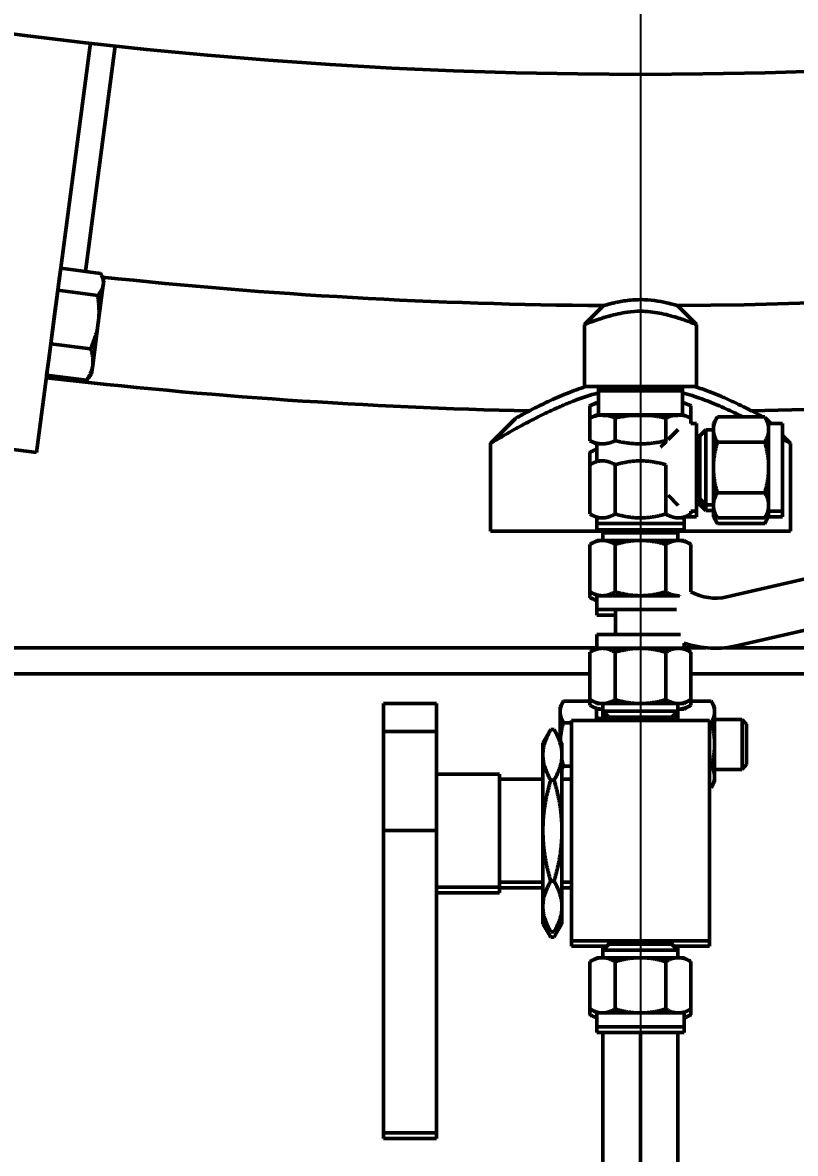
# Model space of a CAD drawing. Header units: inches. Extents: x 11 to 1621, y 11 to 1332.
# Drawn here: x 1241.02 to 1248.75, y 299.28 to 310.59 of the extents above; entities that cross this region are included whole.
import ezdxf

# ---------------------------------------------------------------- set-up
doc = ezdxf.new("R2010")
doc.units = ezdxf.units.IN
doc.header["$LTSCALE"] = 48
doc.header["$MEASUREMENT"] = 0
doc.linetypes.add('CHAIN', pattern=[0.7087, 0.4724, -0.0591, 0.1181, -0.0591])
for name, color, linetype, lineweight in [('Centerline (ANSI)', 7, 'Continuous', 25), ('Dimension (ANSI)', 7, 'Continuous', 25), ('Visible (ANSI)', 7, 'Continuous', 50)]:
    doc.layers.add(name, color=color, linetype=linetype, lineweight=lineweight)
doc.styles.add('Dimension Text', font='tahoma.ttf')
doc.dimstyles.new('ELC FT', dxfattribs={"dimscale": 48, "dimtxt": 0.12, "dimasz": 0.098425, "dimexe": 0.05, "dimexo": 0.1, "dimgap": 0.031496, "dimtad": 1, "dimdec": 5, "dimzin": 3, "dimdsep": 46, "dimlunit": 4, "dimtxsty": 'Dimension Text', "dimcen": 0.09, "dimdle": 0.5, "dimclrd": 5, "dimclre": 5, "dimclrt": 256, "dimadec": 1, "dimazin": 3, "dimtfac": 0.833333, "dimtofl": 0, "dimtmove": 0, "dimatfit": 3, "dimfxl": 0, "dimfrac": 2, "dimtolj": 1, "dimtzin": 0, "dimlwd": 25, "dimlwe": 25, "dimarcsym": 0})

# ---------------------------------------------------------------- blocks, each defined once
blk = doc.blocks.new('*D39')
at = {"layer": 'Defpoints', "color": 0, "linetype": 'Continuous', "transparency": 16777216}
for p in [(1445.072, 324.19), (1247.197, 313.63), (1445.072, 253.693)]:
    blk.add_point(p, dxfattribs=at)
at = {"layer": 'Dimension (ANSI)', "color": 5, "linetype": 'Continuous', "lineweight": 25, "transparency": 16777216}
for p, q in [((1445.072, 319.39), (1445.072, 251.293)), ((1247.197, 308.83), (1247.197, 251.293)), ((1251.921, 253.693), (1440.348, 253.693))]:
    blk.add_line(p, q, dxfattribs=at)
at = {"layer": 'Dimension (ANSI)', "color": 5, "linetype": 'Continuous', "transparency": 16777216}
for points in [[(1251.921, 254.48), (1251.921, 252.905), (1247.197, 253.693)], [(1440.348, 254.48), (1440.348, 252.905), (1445.072, 253.693)]]:
    blk.add_solid(points, dxfattribs=at)
at = {"layer": 'Dimension (ANSI)', "linetype": 'Continuous', "lineweight": 25, "transparency": 16777216, "insert": (1346.134, 258.841), "char_height": 5.76, "attachment_point": 5, "style": 'Dimension Text'}
blk.add_mtext('\\A1;16\'-5 7/8"', dxfattribs=at)

msp = doc.modelspace()

# ---------------------------------------------------------------- linework, layer by layer
at = {"layer": 'Centerline (ANSI)', "linetype": 'CHAIN', "ltscale": 0.952448}
msp.add_line((1247.196963, 896.951101), (1247.196963, 271.446921), dxfattribs=at)
at = {"layer": 'Visible (ANSI)'}
for p, q in [((1241.158391, 306.2878), (1241.697374, 310.381777)), ((1241.64897, 308.098788), (1241.945868, 310.353956)), ((1241.38655, 308.020808), (1241.401112, 308.131419)), ((1241.401112, 308.131419), (1241.799783, 308.078933)), ((1241.371988, 307.910196), (1241.38655, 308.020808)), ((1241.391988, 308.06211), (1241.391984, 308.062111)), ((1241.777019, 307.585095), (1241.826752, 307.962854)), ((1241.832189, 308.004157), (1241.811986, 308.052931)), ((1241.826752, 307.962854), (1241.832189, 308.004157)), ((1241.336817, 307.643048), (1241.371988, 307.910196)), ((1241.371988, 307.910196), (1241.770658, 307.85771)), ((1246.636979, 307.567735), (1246.824479, 307.755235)), ((1247.569479, 307.755235), (1247.756979, 307.567735)), ((1241.301646, 307.3759), (1241.336817, 307.643048)), ((1241.72124, 307.16141), (1241.777019, 307.585095)), ((1246.636979, 306.947693), (1246.636979, 307.567735)), ((1247.756979, 306.947693), (1247.756979, 307.567735)), ((1241.281038, 307.219363), (1241.301646, 307.3759)), ((1241.301646, 307.3759), (1241.700317, 307.323414)), ((1241.26043, 307.062827), (1241.281038, 307.219363)), ((1241.26043, 307.062827), (1241.6591, 307.010341)), ((1241.269554, 307.132135), (1241.26955, 307.132136)), ((1241.709756, 307.074182), (1241.677617, 307.032298)), ((1241.709756, 307.074182), (1241.72124, 307.16141)), ((1247.756979, 306.947693), (1246.636979, 306.947693)), ((1246.778107, 306.947693), (1246.776979, 306.911493)), ((1246.776979, 306.947693), (1246.776979, 306.911493)), ((1247.615852, 306.947693), (1247.616979, 306.911493)), ((1247.616979, 306.947693), (1247.616979, 306.911493)), ((1246.776979, 306.911493), (1247.616979, 306.911493)), ((1246.776979, 306.911493), (1246.776979, 306.663693)), ((1246.776979, 306.905921), (1247.616979, 306.905921)), ((1246.776979, 306.905921), (1246.776979, 306.663693)), ((1247.616979, 306.911493), (1247.616979, 306.663693)), ((1247.616979, 306.905921), (1247.616979, 306.663693)), ((1246.759479, 306.787223), (1246.691798, 306.755662)), ((1246.691798, 306.755662), (1246.691798, 306.632132)), ((1246.776979, 306.787223), (1246.759479, 306.787223)), ((1247.634479, 306.787223), (1247.616979, 306.787223)), ((1247.634479, 306.787223), (1247.702161, 306.755662)), ((1247.702161, 306.755662), (1247.702161, 306.632132)), ((1245.696979, 306.380235), (1245.946979, 306.630235)), ((1246.759479, 306.663693), (1246.691798, 306.632132)), ((1246.691798, 306.632132), (1246.691798, 306.406753)), ((1246.818093, 306.663693), (1246.759479, 306.663693)), ((1247.196979, 306.663693), (1246.818093, 306.663693)), ((1246.91913, 306.658121), (1246.818093, 306.658121)), ((1246.91913, 306.658121), (1246.994907, 306.658121)), ((1246.944389, 306.632132), (1246.944389, 306.406753)), ((1247.399052, 306.658121), (1246.994907, 306.658121)), ((1247.575866, 306.663693), (1247.196979, 306.663693)), ((1247.399052, 306.658121), (1247.474829, 306.658121)), ((1247.44957, 306.632132), (1247.44957, 306.406753)), ((1247.575866, 306.658121), (1247.474829, 306.658121)), ((1247.634479, 306.663693), (1247.575866, 306.663693)), ((1247.634479, 306.663693), (1247.702161, 306.632132)), ((1247.702161, 306.632132), (1247.702161, 306.577121)), ((1247.926979, 306.577121), (1247.966055, 306.644802)), ((1247.966055, 306.644802), (1248.439904, 306.644802)), ((1248.478979, 306.577121), (1248.439904, 306.644802)), ((1248.450137, 306.627077), (1248.500094, 306.577121)), ((1247.474829, 306.417471), (1247.575866, 306.518507)), ((1247.756979, 306.577121), (1247.702161, 306.577121)), ((1247.756979, 306.577121), (1247.756979, 306.518507)), ((1247.756979, 306.417471), (1247.756979, 306.518507)), ((1247.790979, 306.455071), (1247.850529, 306.514621)), ((1247.850529, 306.514621), (1247.850529, 305.764621)), ((1247.926979, 306.514621), (1247.850529, 306.514621)), ((1247.926979, 306.577121), (1247.926979, 306.518507)), ((1247.926979, 306.518507), (1247.926979, 306.139621)), ((1248.478979, 306.518507), (1248.478979, 306.577121)), ((1248.616979, 306.577121), (1248.478979, 306.577121)), ((1248.478979, 306.139621), (1248.478979, 306.518507)), ((1248.616979, 306.577121), (1248.616979, 305.702121)), ((1240.474294, 306.377863), (1241.158391, 306.2878)), ((1245.696979, 305.502735), (1245.696979, 306.380235)), ((1246.759479, 306.375193), (1246.691798, 306.406753)), ((1246.759479, 306.375193), (1246.759479, 306.205193)), ((1246.759479, 306.375193), (1246.818093, 306.375193)), ((1247.457117, 306.399758), (1247.399052, 306.341693)), ((1247.790979, 306.455071), (1247.756979, 306.455071)), ((1247.756979, 306.417471), (1247.756979, 306.341693)), ((1247.790979, 306.455071), (1247.790979, 305.824171)), ((1247.966055, 306.392211), (1248.439904, 306.392211)), ((1248.616979, 306.460235), (1248.696979, 306.380235)), ((1248.696979, 305.502735), (1248.696979, 306.380235)), ((1246.759479, 306.328723), (1246.691798, 306.289647)), ((1246.691798, 306.289647), (1246.691798, 306.166117)), ((1247.756979, 305.937548), (1247.756979, 306.341693)), ((1246.759479, 306.205193), (1246.691798, 306.166117)), ((1246.691798, 306.166117), (1246.691798, 305.674269)), ((1246.818093, 306.205193), (1246.759479, 306.205193)), ((1246.944389, 306.166117), (1246.944389, 305.674269)), ((1247.44957, 306.166117), (1247.44957, 305.674269)), ((1247.926979, 306.139621), (1247.926979, 305.760735)), ((1248.478979, 305.760735), (1248.478979, 306.139621)), ((1247.756979, 305.937548), (1247.756979, 305.861771)), ((1247.575866, 305.760735), (1247.474829, 305.861771)), ((1247.756979, 305.760735), (1247.756979, 305.861771)), ((1247.790979, 305.824171), (1247.756979, 305.824171)), ((1247.790979, 305.824171), (1247.850529, 305.764621)), ((1247.790979, 305.824171), (1247.790979, 305.768273)), ((1247.966055, 305.88703), (1248.439904, 305.88703)), ((1247.756979, 305.702121), (1247.702161, 305.702121)), ((1247.702161, 305.702121), (1247.702161, 305.674269)), ((1247.790979, 305.768273), (1247.756979, 305.768273)), ((1247.756979, 305.760735), (1247.756979, 305.702121)), ((1247.756979, 305.702121), (1247.756979, 305.646223)), ((1247.790979, 305.768273), (1247.850529, 305.708723)), ((1247.926979, 305.764621), (1247.850529, 305.764621)), ((1247.850529, 305.764621), (1247.850529, 305.708723)), ((1247.926979, 305.708723), (1247.850529, 305.708723)), ((1247.926979, 305.760735), (1247.926979, 305.702121)), ((1247.926979, 305.702121), (1247.966055, 305.634439)), ((1247.926979, 305.702121), (1247.926979, 305.646223)), ((1248.478979, 305.702121), (1248.439904, 305.634439)), ((1248.478979, 305.702121), (1248.478979, 305.760735)), ((1248.616979, 305.702121), (1248.478979, 305.702121)), ((1248.478979, 305.646223), (1248.478979, 305.702121)), ((1248.616979, 305.702121), (1248.616979, 305.646223)), ((1246.759479, 305.635193), (1246.691798, 305.674269)), ((1246.759479, 305.635193), (1246.759479, 305.579621)), ((1246.759479, 305.635193), (1246.818093, 305.635193)), ((1246.759479, 305.515193), (1246.759479, 305.635193)), ((1247.575866, 305.635193), (1247.634479, 305.635193)), ((1247.634479, 305.635193), (1247.702161, 305.674269)), ((1247.634479, 305.635193), (1247.634479, 305.579621)), ((1247.634479, 305.515193), (1247.634479, 305.635193)), ((1247.756979, 305.646223), (1247.653584, 305.646223)), ((1247.926979, 305.646223), (1247.966055, 305.578541)), ((1247.966055, 305.634439), (1248.439904, 305.634439)), ((1248.478979, 305.646223), (1248.439904, 305.578541)), ((1248.616979, 305.646223), (1248.478979, 305.646223)), ((1246.838644, 305.502735), (1245.696979, 305.502735)), ((1246.759479, 305.579621), (1246.818093, 305.579621)), ((1247.634479, 305.515193), (1246.759479, 305.515193)), ((1246.818093, 305.579621), (1246.91913, 305.579621)), ((1246.851102, 305.515193), (1246.821979, 305.486071)), ((1247.571979, 305.486071), (1246.821979, 305.486071)), ((1246.821979, 305.409621), (1246.821979, 305.486071)), ((1246.994907, 305.579621), (1246.91913, 305.579621)), ((1246.994907, 305.579621), (1247.399052, 305.579621)), ((1247.474829, 305.579621), (1247.399052, 305.579621)), ((1247.474829, 305.579621), (1247.575866, 305.579621)), ((1247.542857, 305.515193), (1247.571979, 305.486071)), ((1248.696979, 305.502735), (1247.555315, 305.502735)), ((1247.571979, 305.409621), (1247.571979, 305.486071)), ((1247.575866, 305.579621), (1247.634479, 305.579621)), ((1247.966055, 305.578541), (1248.439904, 305.578541)), ((1246.759479, 305.409621), (1246.691798, 305.370545)), ((1246.691798, 305.370545), (1246.691798, 304.896697)), ((1246.818093, 305.409621), (1246.759479, 305.409621)), ((1247.196979, 305.409621), (1246.818093, 305.409621)), ((1246.944389, 305.370545), (1246.944389, 304.896697)), ((1247.575866, 305.409621), (1247.196979, 305.409621)), ((1247.44957, 305.370545), (1247.44957, 304.896697)), ((1247.634479, 305.409621), (1247.575866, 305.409621)), ((1247.634479, 305.409621), (1247.702161, 305.370545)), ((1247.702161, 305.370545), (1247.702161, 304.897109)), ((1249.333074, 305.139925), (1248.059455, 304.845887)), ((1246.759479, 304.857621), (1246.691798, 304.896697)), ((1246.691798, 304.896697), (1246.691798, 304.840799)), ((1246.759479, 304.801723), (1246.691798, 304.840799)), ((1246.759479, 304.857621), (1246.818093, 304.857621)), ((1246.759479, 304.719621), (1246.759479, 304.857621)), ((1246.818093, 304.857621), (1247.196979, 304.857621)), ((1247.196979, 304.857621), (1247.575866, 304.857621)), ((1247.575866, 304.857621), (1247.587667, 304.857621)), ((1247.556747, 304.719621), (1246.759479, 304.719621)), ((1246.759479, 304.663723), (1246.759479, 304.719621)), ((1246.946979, 304.719621), (1246.946979, 304.469621)), ((1246.946979, 304.663723), (1246.759479, 304.663723)), ((1249.44555, 304.65274), (1248.171931, 304.358702)), ((1246.759479, 304.469621), (1247.599024, 304.469621)), ((1246.759479, 304.469621), (1246.759479, 304.331621)), ((1247.634479, 304.383154), (1247.634479, 304.331621)), ((1246.759479, 304.337735), (1229.264539, 304.337735)), ((1246.759479, 304.331621), (1246.691798, 304.292545)), ((1246.691798, 303.818697), (1246.691798, 304.292545)), ((1246.818093, 304.331621), (1246.759479, 304.331621)), ((1247.196979, 304.331621), (1246.818093, 304.331621)), ((1246.944389, 303.818697), (1246.944389, 304.292545)), ((1247.575866, 304.331621), (1247.196979, 304.331621)), ((1247.44957, 303.818697), (1247.44957, 304.292545)), ((1247.634479, 304.331621), (1247.575866, 304.331621)), ((1247.850524, 304.337735), (1247.634479, 304.337735)), ((1247.634479, 304.331621), (1247.702161, 304.292545)), ((1247.702161, 303.818697), (1247.702161, 304.292545)), ((1250.567561, 304.337735), (1248.043435, 304.337735)), ((1246.691798, 304.077735), (1228.894448, 304.077735)), ((1251.039638, 304.077735), (1247.702161, 304.077735)), ((1244.626979, 303.499989), (1244.626979, 303.779621)), ((1244.626979, 303.779621), (1245.156979, 303.779621)), ((1245.156979, 303.779621), (1245.156979, 303.499989)), ((1246.394976, 303.746735), (1246.428469, 303.804748)), ((1246.691798, 303.804748), (1246.428469, 303.804748)), ((1246.691798, 303.762799), (1246.691798, 303.818697)), ((1246.759479, 303.779621), (1246.691798, 303.818697)), ((1246.759479, 303.779621), (1246.818093, 303.779621)), ((1246.818093, 303.779621), (1247.196979, 303.779621)), ((1246.821979, 303.779621), (1246.821979, 303.703171)), ((1247.196979, 303.779621), (1247.575866, 303.779621)), ((1247.571979, 303.779621), (1247.571979, 303.703171)), ((1247.575866, 303.779621), (1247.634479, 303.779621)), ((1247.634479, 303.779621), (1247.702161, 303.818697)), ((1247.702161, 303.762799), (1247.702161, 303.818697)), ((1247.702161, 303.804748), (1247.904486, 303.804748)), ((1247.937979, 303.746735), (1247.904486, 303.804748)), ((1246.394976, 303.746735), (1246.394976, 303.696494)), ((1246.394976, 303.696494), (1246.394976, 303.414072)), ((1246.759479, 303.723723), (1246.691798, 303.762799)), ((1246.758976, 303.724014), (1246.758976, 303.696494)), ((1246.758976, 303.696494), (1246.758976, 303.609621)), ((1246.758979, 303.609621), (1246.758979, 303.724012)), ((1246.759479, 303.723723), (1246.818093, 303.723723)), ((1246.818093, 303.723723), (1246.821979, 303.723723)), ((1246.821979, 303.703171), (1246.821979, 303.647273)), ((1246.821979, 303.703171), (1247.571979, 303.703171)), ((1246.881529, 303.643621), (1246.821979, 303.703171)), ((1247.512429, 303.643621), (1247.571979, 303.703171)), ((1247.571979, 303.723723), (1247.575866, 303.723723)), ((1247.571979, 303.703171), (1247.571979, 303.647273)), ((1247.575866, 303.723723), (1247.634479, 303.723723)), ((1247.634479, 303.723723), (1247.702161, 303.762799)), ((1247.937979, 303.696494), (1247.937979, 303.746735)), ((1247.937979, 303.371735), (1247.937979, 303.696494)), ((1246.506979, 303.588241), (1246.428469, 303.588241)), ((1246.506979, 303.609621), (1247.886979, 303.609621)), ((1246.506979, 301.409621), (1246.506979, 303.609621)), ((1246.788979, 303.629235), (1246.816676, 303.629235)), ((1246.816676, 303.609621), (1246.816676, 303.629235)), ((1246.821979, 303.629028), (1246.816676, 303.629235)), ((1246.821979, 303.609621), (1246.821979, 303.647273)), ((1246.821979, 303.647273), (1246.877877, 303.647273)), ((1246.859632, 303.609621), (1246.821979, 303.647273)), ((1246.881529, 303.643621), (1247.512429, 303.643621)), ((1246.881529, 303.643621), (1246.881529, 303.609621)), ((1247.512429, 303.643621), (1247.512429, 303.609621)), ((1247.516082, 303.647273), (1247.571979, 303.647273)), ((1247.534327, 303.609621), (1247.571979, 303.647273)), ((1247.571979, 303.647273), (1247.571979, 303.609621)), ((1247.886979, 303.609621), (1247.886979, 301.409621)), ((1247.886979, 303.588241), (1247.904486, 303.588241)), ((1247.937979, 303.621735), (1248.213208, 303.621735)), ((1248.213208, 303.121735), (1248.213208, 303.621735)), ((1248.258979, 303.574546), (1248.213208, 303.621735)), ((1248.258979, 303.574546), (1248.258979, 303.168923)), ((1244.626979, 302.509621), (1244.626979, 303.499989)), ((1245.156979, 303.499989), (1244.626979, 303.499989)), ((1245.156979, 303.499989), (1245.156979, 302.792121)), ((1246.221979, 303.384621), (1246.300131, 303.519984)), ((1246.333828, 303.519984), (1246.300131, 303.519984)), ((1246.411979, 303.384621), (1246.333828, 303.519984)), ((1246.221979, 303.384621), (1246.221979, 303.267393)), ((1246.411979, 303.267393), (1246.411979, 303.384621)), ((1247.937979, 303.046975), (1247.937979, 303.371735)), ((1246.221979, 303.267393), (1246.221979, 302.509621)), ((1246.411979, 302.509621), (1246.411979, 303.267393)), ((1246.506979, 303.155228), (1246.428469, 303.155228)), ((1247.886979, 303.155228), (1247.904486, 303.155228)), ((1247.937979, 303.121735), (1248.213208, 303.121735)), ((1248.258979, 303.168923), (1248.213208, 303.121735)), ((1245.156979, 303.074621), (1245.786979, 303.074621)), ((1245.786979, 301.944621), (1245.786979, 303.074621)), ((1245.786979, 303.025271), (1246.221979, 303.025271)), ((1246.333828, 303.014802), (1246.300131, 303.014802)), ((1246.411979, 303.025271), (1246.506979, 303.025271)), ((1247.937979, 302.996735), (1247.904486, 302.938722)), ((1247.937979, 302.996735), (1247.937979, 303.046975)), ((1247.886979, 302.938722), (1247.904486, 302.938722)), ((1245.156979, 302.509621), (1245.156979, 302.792121)), ((1244.626979, 299.489621), (1244.626979, 302.509621)), ((1244.626979, 302.509621), (1245.156979, 302.509621)), ((1245.156979, 302.392151), (1245.156979, 302.509621)), ((1246.221979, 302.509621), (1246.221979, 301.751848)), ((1246.411979, 301.751848), (1246.411979, 302.509621)), ((1245.156979, 302.392151), (1245.156979, 299.489621)), ((1245.786979, 301.993971), (1246.221979, 301.993971)), ((1246.333828, 302.004439), (1246.300131, 302.004439)), ((1246.411979, 301.993971), (1246.506979, 301.993971)), ((1245.156979, 301.944621), (1245.786979, 301.944621)), ((1245.156979, 301.888723), (1245.786979, 301.888723)), ((1245.786979, 301.888723), (1245.786979, 301.944621)), ((1245.786979, 301.938073), (1246.221979, 301.938073)), ((1246.411979, 301.938073), (1246.506979, 301.938073)), ((1246.221979, 301.751848), (1246.221979, 301.634621)), ((1246.411979, 301.634621), (1246.411979, 301.751848)), ((1246.221979, 301.634621), (1246.221979, 301.578723)), ((1246.221979, 301.634621), (1246.300131, 301.499258)), ((1246.411979, 301.634621), (1246.333828, 301.499258)), ((1246.411979, 301.578723), (1246.411979, 301.634621)), ((1246.221979, 301.578723), (1246.300131, 301.44336)), ((1246.411979, 301.578723), (1246.333828, 301.44336)), ((1246.333828, 301.499258), (1246.300131, 301.499258)), ((1246.333828, 301.44336), (1246.300131, 301.44336)), ((1246.506979, 301.353723), (1246.506979, 301.409621)), ((1246.506979, 301.409621), (1247.886979, 301.409621)), ((1246.881529, 301.375621), (1246.881529, 301.409621)), ((1247.512429, 301.375621), (1247.512429, 301.409621)), ((1247.886979, 301.409621), (1247.886979, 301.353723)), ((1246.506979, 301.353723), (1246.859632, 301.353723)), ((1246.881529, 301.375621), (1246.821979, 301.316071)), ((1246.821979, 301.316071), (1246.821979, 301.353723)), ((1247.571979, 301.316071), (1246.821979, 301.316071)), ((1246.821979, 301.239621), (1246.821979, 301.316071)), ((1247.512429, 301.375621), (1246.881529, 301.375621)), ((1247.512429, 301.375621), (1247.571979, 301.316071)), ((1247.534327, 301.353723), (1247.886979, 301.353723)), ((1247.571979, 301.353723), (1247.571979, 301.316071)), ((1247.571979, 301.239621), (1247.571979, 301.316071)), ((1246.759479, 301.239621), (1246.691798, 301.200545)), ((1246.691798, 301.200545), (1246.691798, 300.726697)), ((1246.818093, 301.239621), (1246.759479, 301.239621)), ((1247.196979, 301.239621), (1246.818093, 301.239621)), ((1246.944389, 301.200545), (1246.944389, 300.726697)), ((1247.575866, 301.239621), (1247.196979, 301.239621)), ((1247.44957, 301.200545), (1247.44957, 300.726697)), ((1247.634479, 301.239621), (1247.575866, 301.239621)), ((1247.634479, 301.239621), (1247.702161, 301.200545)), ((1247.702161, 301.200545), (1247.702161, 300.726697)), ((1246.691798, 300.726697), (1246.691798, 300.670799)), ((1246.759479, 300.687621), (1246.691798, 300.726697)), ((1247.634479, 300.687621), (1247.702161, 300.726697)), ((1247.702161, 300.726697), (1247.702161, 300.670799)), ((1246.759479, 300.631723), (1246.691798, 300.670799)), ((1246.759479, 300.687621), (1246.818093, 300.687621)), ((1246.759479, 300.549621), (1246.759479, 300.687621)), ((1246.818093, 300.687621), (1247.196979, 300.687621)), ((1247.196979, 300.687621), (1247.575866, 300.687621)), ((1247.575866, 300.687621), (1247.634479, 300.687621)), ((1247.634479, 300.549621), (1247.634479, 300.687621)), ((1247.634479, 300.631723), (1247.702161, 300.670799)), ((1246.759479, 300.493723), (1246.759479, 300.549621)), ((1247.634479, 300.549621), (1246.759479, 300.549621)), ((1247.634479, 300.493723), (1247.634479, 300.549621)), ((1247.634479, 300.493723), (1246.759479, 300.493723)), ((1246.821979, 292.121735), (1246.821979, 300.493723)), ((1247.196979, 292.121735), (1247.196979, 300.493723)), ((1247.196979, 300.493723), (1247.196979, 292.121735)), ((1247.571979, 300.493723), (1247.571979, 292.121735)), ((1244.626979, 299.433723), (1244.626979, 299.489621)), ((1245.156979, 299.489621), (1244.626979, 299.489621)), ((1245.156979, 299.489621), (1245.156979, 299.433723)), ((1245.156979, 299.433723), (1244.626979, 299.433723))]:
    msp.add_line(p, q, dxfattribs=at)
msp.add_circle((1247.196979, 358.380235), 48.3125, dxfattribs=at)
for centre, radius, start, end in [((1247.196979, 358.380235), 50.625, 270.4164882, 294.5628914), ((1247.196979, 358.380235), 50.625, 263.8990525, 269.5835118), ((1247.196979, 358.380235), 51.6875, 263.4006963, 268.7687691), ((1247.196979, 358.380235), 51.6875, 271.2312309, 275.9784), ((1247.946979, 305.333072), 0.5, 240.6832727, 283), ((1247.946979, 305.333072), 1, 251.7900431, 283), ((1246.788979, 303.659235), 0.03, 180, 270)]:
    msp.add_arc(centre, radius, start, end, dxfattribs=at)
for points, weights in [([(1241.826752, 307.962854), (1241.83351, 308.014189), (1241.799783, 308.078933)], [1, 1.0379548493, 1]), ([(1241.770658, 307.85771), (1241.819993, 307.911519), (1241.826752, 307.962854)], [1, 1.0379548493, 1]), ([(1241.777019, 307.585095), (1241.793341, 307.709079), (1241.770658, 307.85771)], [1, 1.0379548493, 1]), ([(1241.700317, 307.323414), (1241.760696, 307.461111), (1241.777019, 307.585095)], [1, 1.0379548493, 1]), ([(1241.72124, 307.16141), (1241.730804, 307.234059), (1241.700317, 307.323414)], [1, 1.0379548493, 1]), ([(1241.6591, 307.010341), (1241.711675, 307.088761), (1241.72124, 307.16141)], [1, 1.0379548493, 1]), ([(1241.677617, 307.032298), (1241.669332, 307.021501), (1241.6591, 307.010341)], [1.01220689869, 1.00764220757, 1]), ([(1246.776979, 306.783651), (1246.737079, 306.776777), (1246.691798, 306.755662)], [1.01701646495, 1.02507774964, 1]), ([(1247.702161, 306.755662), (1247.65688, 306.776777), (1247.616979, 306.783651)], [1, 1.02507774964, 1.01701646495]), ([(1246.818093, 306.663693), (1246.759479, 306.663693), (1246.691798, 306.632132)], [1, 1.0379548493, 1]), ([(1246.944389, 306.632132), (1246.876707, 306.663693), (1246.818093, 306.663693)], [1, 1.0379548493, 1]), ([(1247.196979, 306.663693), (1247.079752, 306.663693), (1246.944389, 306.632132)], [1, 1.0379548493, 1]), ([(1247.44957, 306.632132), (1247.314207, 306.663693), (1247.196979, 306.663693)], [1, 1.0379548493, 1]), ([(1247.575866, 306.663693), (1247.517252, 306.663693), (1247.44957, 306.632132)], [1, 1.0379548493, 1]), ([(1247.702161, 306.632132), (1247.634479, 306.663693), (1247.575866, 306.663693)], [1, 1.0379548493, 1]), ([(1247.966055, 306.644802), (1247.926979, 306.577121), (1247.926979, 306.518507)], [1, 1.0379548493, 1]), ([(1248.478979, 306.518507), (1248.478979, 306.577121), (1248.439904, 306.644802)], [1, 1.0379548493, 1]), ([(1247.926979, 306.518507), (1247.926979, 306.459893), (1247.966055, 306.392211)], [1, 1.0379548493, 1]), ([(1248.439904, 306.392211), (1248.478979, 306.459893), (1248.478979, 306.518507)], [1, 1.0379548493, 1]), ([(1246.691798, 306.406753), (1246.759479, 306.375193), (1246.818093, 306.375193)], [1, 1.0379548493, 1]), ([(1246.818093, 306.375193), (1246.876707, 306.375193), (1246.944389, 306.406753)], [1, 1.0379548493, 1]), ([(1246.944389, 306.406753), (1247.079752, 306.375193), (1247.196979, 306.375193)], [1, 1.0379548493, 1]), ([(1247.196979, 306.375193), (1247.314207, 306.375193), (1247.44957, 306.406753)], [1, 1.0379548493, 1]), ([(1247.44957, 306.406753), (1247.456293, 306.403619), (1247.462846, 306.400813)], [1, 1.00364524166, 1.00659029417]), ([(1247.966055, 306.392211), (1247.926979, 306.256848), (1247.926979, 306.139621)], [1, 1.0379548493, 1]), ([(1248.478979, 306.139621), (1248.478979, 306.256848), (1248.439904, 306.392211)], [1, 1.0379548493, 1]), ([(1246.759479, 306.319812), (1246.727484, 306.31025), (1246.691798, 306.289647)], [1.01895290532, 1.01965956375, 1]), ([(1246.818093, 306.205193), (1246.759479, 306.205193), (1246.691798, 306.166117)], [1, 1.0379548493, 1]), ([(1246.944389, 306.166117), (1246.876707, 306.205193), (1246.818093, 306.205193)], [1, 1.0379548493, 1]), ([(1247.196979, 306.205193), (1247.079752, 306.205193), (1246.944389, 306.166117)], [1, 1.0379548493, 1]), ([(1247.44957, 306.166117), (1247.314207, 306.205193), (1247.196979, 306.205193)], [1, 1.0379548493, 1]), ([(1247.926979, 306.139621), (1247.926979, 306.022393), (1247.966055, 305.88703)], [1, 1.0379548493, 1]), ([(1248.439904, 305.88703), (1248.478979, 306.022393), (1248.478979, 306.139621)], [1, 1.0379548493, 1]), ([(1247.966055, 305.88703), (1247.926979, 305.819348), (1247.926979, 305.760735)], [1, 1.0379548493, 1]), ([(1248.478979, 305.760735), (1248.478979, 305.819348), (1248.439904, 305.88703)], [1, 1.0379548493, 1]), ([(1247.926979, 305.760735), (1247.926979, 305.702121), (1247.966055, 305.634439)], [1, 1.0379548493, 1]), ([(1247.926999, 305.702086), (1247.927832, 305.644746), (1247.966055, 305.578541)], [1.00167857838, 1.03709613188, 1]), ([(1248.439904, 305.634439), (1248.478979, 305.702121), (1248.478979, 305.760735)], [1, 1.0379548493, 1]), ([(1248.439904, 305.578541), (1248.478127, 305.644746), (1248.47896, 305.702086)], [1, 1.03709613188, 1.00167857838]), ([(1246.691798, 305.674269), (1246.759479, 305.635193), (1246.818093, 305.635193)], [1, 1.0379548493, 1]), ([(1246.818093, 305.635193), (1246.876707, 305.635193), (1246.944389, 305.674269)], [1, 1.0379548493, 1]), ([(1246.944389, 305.674269), (1247.079752, 305.635193), (1247.196979, 305.635193)], [1, 1.0379548493, 1]), ([(1247.196979, 305.635193), (1247.314207, 305.635193), (1247.44957, 305.674269)], [1, 1.0379548493, 1]), ([(1247.44957, 305.674269), (1247.517252, 305.635193), (1247.575866, 305.635193)], [1, 1.0379548493, 1]), ([(1247.575866, 305.635193), (1247.634479, 305.635193), (1247.702161, 305.674269)], [1, 1.0379548493, 1]), ([(1246.818093, 305.409621), (1246.759479, 305.409621), (1246.691798, 305.370545)], [1, 1.0379548493, 1]), ([(1246.944389, 305.370545), (1246.876707, 305.409621), (1246.818093, 305.409621)], [1, 1.0379548493, 1]), ([(1247.196979, 305.409621), (1247.079752, 305.409621), (1246.944389, 305.370545)], [1, 1.0379548493, 1]), ([(1247.44957, 305.370545), (1247.314207, 305.409621), (1247.196979, 305.409621)], [1, 1.0379548493, 1]), ([(1247.575866, 305.409621), (1247.517252, 305.409621), (1247.44957, 305.370545)], [1, 1.0379548493, 1]), ([(1247.702161, 305.370545), (1247.634479, 305.409621), (1247.575866, 305.409621)], [1, 1.0379548493, 1]), ([(1246.691798, 304.896697), (1246.759479, 304.857621), (1246.818093, 304.857621)], [1, 1.0379548493, 1]), ([(1246.691798, 304.840799), (1246.727484, 304.820195), (1246.759479, 304.810633)], [1, 1.01965956375, 1.01895290532]), ([(1246.818093, 304.857621), (1246.876707, 304.857621), (1246.944389, 304.896697)], [1, 1.0379548493, 1]), ([(1246.944389, 304.896697), (1247.079752, 304.857621), (1247.196979, 304.857621)], [1, 1.0379548493, 1]), ([(1247.196979, 304.857621), (1247.314207, 304.857621), (1247.44957, 304.896697)], [1, 1.0379548493, 1]), ([(1247.44957, 304.896697), (1247.517252, 304.857621), (1247.575866, 304.857621)], [1, 1.0379548493, 1]), ([(1247.575866, 304.857621), (1247.582435, 304.857621), (1247.589016, 304.858077)], [1, 1.0041150792, 1.00733784149]), ([(1246.818093, 304.331621), (1246.759479, 304.331621), (1246.691798, 304.292545)], [1, 1.0379548493, 1]), ([(1246.944389, 304.292545), (1246.876707, 304.331621), (1246.818093, 304.331621)], [1, 1.0379548493, 1]), ([(1247.196979, 304.331621), (1247.079752, 304.331621), (1246.944389, 304.292545)], [1, 1.0379548493, 1]), ([(1247.44957, 304.292545), (1247.314207, 304.331621), (1247.196979, 304.331621)], [1, 1.0379548493, 1]), ([(1247.575866, 304.331621), (1247.517252, 304.331621), (1247.44957, 304.292545)], [1, 1.0379548493, 1]), ([(1247.702161, 304.292545), (1247.634479, 304.331621), (1247.575866, 304.331621)], [1, 1.0379548493, 1]), ([(1246.428469, 303.804748), (1246.394976, 303.746735), (1246.394976, 303.696494)], [1, 1.0379548493, 1]), ([(1246.691798, 303.818697), (1246.759479, 303.779621), (1246.818093, 303.779621)], [1, 1.0379548493, 1]), ([(1246.818093, 303.779621), (1246.876707, 303.779621), (1246.944389, 303.818697)], [1, 1.0379548493, 1]), ([(1246.944389, 303.818697), (1247.079752, 303.779621), (1247.196979, 303.779621)], [1, 1.0379548493, 1]), ([(1247.196979, 303.779621), (1247.314207, 303.779621), (1247.44957, 303.818697)], [1, 1.0379548493, 1]), ([(1247.44957, 303.818697), (1247.517252, 303.779621), (1247.575866, 303.779621)], [1, 1.0379548493, 1]), ([(1247.575866, 303.779621), (1247.634479, 303.779621), (1247.702161, 303.818697)], [1, 1.0379548493, 1]), ([(1247.937979, 303.696494), (1247.937979, 303.746735), (1247.904486, 303.804748)], [1, 1.0379548493, 1]), ([(1246.394976, 303.696494), (1246.394976, 303.646254), (1246.428469, 303.588241)], [1, 1.0379548493, 1]), ([(1246.691798, 303.762799), (1246.759479, 303.723723), (1246.818093, 303.723723)], [1, 1.0379548493, 1]), ([(1246.818093, 303.723723), (1246.820036, 303.723723), (1246.821979, 303.723763)], [1, 1.00121357416, 1.00234954231]), ([(1247.571979, 303.723763), (1247.573923, 303.723723), (1247.575866, 303.723723)], [1.00234954231, 1.00121357416, 1]), ([(1247.575866, 303.723723), (1247.634479, 303.723723), (1247.702161, 303.762799)], [1, 1.0379548493, 1]), ([(1247.904486, 303.588241), (1247.937979, 303.646254), (1247.937979, 303.696494)], [1, 1.0379548493, 1]), ([(1246.428469, 303.588241), (1246.401265, 303.494004), (1246.396215, 303.411925)], [1, 1.03060919665, 1.01184799996]), ([(1247.937979, 303.371735), (1247.937979, 303.472216), (1247.904486, 303.588241)], [1, 1.0379548493, 1]), ([(1246.300131, 303.519984), (1246.221979, 303.384621), (1246.221979, 303.267393)], [1, 1.0379548493, 1]), ([(1246.411979, 303.267393), (1246.411979, 303.384621), (1246.333828, 303.519984)], [1, 1.0379548493, 1]), ([(1247.904486, 303.155228), (1247.937979, 303.271254), (1247.937979, 303.371735)], [1, 1.0379548493, 1]), ([(1246.221979, 303.267393), (1246.221979, 303.150165), (1246.300131, 303.014802)], [1, 1.0379548493, 1]), ([(1246.333828, 303.014802), (1246.411979, 303.150165), (1246.411979, 303.267393)], [1, 1.0379548493, 1]), ([(1246.411979, 303.220222), (1246.418768, 303.188833), (1246.428469, 303.155228)], [1.01537090842, 1.01070443305, 1]), ([(1246.428469, 303.155228), (1246.418768, 303.138426), (1246.411979, 303.122732)], [1, 1.01070443305, 1.01537090842]), ([(1247.937979, 303.046975), (1247.937979, 303.097216), (1247.904486, 303.155228)], [1, 1.0379548493, 1]), ([(1246.300131, 303.014802), (1246.221979, 302.744076), (1246.221979, 302.509621)], [1, 1.0379548493, 1]), ([(1246.411979, 302.509621), (1246.411979, 302.744076), (1246.333828, 303.014802)], [1, 1.0379548493, 1]), ([(1247.904486, 302.938722), (1247.937979, 302.996735), (1247.937979, 303.046975)], [1, 1.0379548493, 1]), ([(1246.221979, 302.509621), (1246.221979, 302.275165), (1246.300131, 302.004439)], [1, 1.0379548493, 1]), ([(1246.333828, 302.004439), (1246.411979, 302.275165), (1246.411979, 302.509621)], [1, 1.0379548493, 1]), ([(1246.300131, 302.004439), (1246.221979, 301.869076), (1246.221979, 301.751848)], [1, 1.0379548493, 1]), ([(1246.411979, 301.751848), (1246.411979, 301.869076), (1246.333828, 302.004439)], [1, 1.0379548493, 1]), ([(1246.221979, 301.751848), (1246.221979, 301.634621), (1246.300131, 301.499258)], [1, 1.0379548493, 1]), ([(1246.333828, 301.499258), (1246.411979, 301.634621), (1246.411979, 301.751848)], [1, 1.0379548493, 1]), ([(1246.229085, 301.622313), (1246.245122, 301.538639), (1246.300131, 301.44336)], [1.01605972547, 1.02641855469, 1]), ([(1246.333828, 301.44336), (1246.388837, 301.538639), (1246.404874, 301.622313)], [1, 1.02641855469, 1.01605972547]), ([(1246.818093, 301.239621), (1246.759479, 301.239621), (1246.691798, 301.200545)], [1, 1.0379548493, 1]), ([(1246.944389, 301.200545), (1246.876707, 301.239621), (1246.818093, 301.239621)], [1, 1.0379548493, 1]), ([(1247.196979, 301.239621), (1247.079752, 301.239621), (1246.944389, 301.200545)], [1, 1.0379548493, 1]), ([(1247.44957, 301.200545), (1247.314207, 301.239621), (1247.196979, 301.239621)], [1, 1.0379548493, 1]), ([(1247.575866, 301.239621), (1247.517252, 301.239621), (1247.44957, 301.200545)], [1, 1.0379548493, 1]), ([(1247.702161, 301.200545), (1247.634479, 301.239621), (1247.575866, 301.239621)], [1, 1.0379548493, 1]), ([(1246.691798, 300.726697), (1246.759479, 300.687621), (1246.818093, 300.687621)], [1, 1.0379548493, 1]), ([(1246.818093, 300.687621), (1246.876707, 300.687621), (1246.944389, 300.726697)], [1, 1.0379548493, 1]), ([(1246.944389, 300.726697), (1247.079752, 300.687621), (1247.196979, 300.687621)], [1, 1.0379548493, 1]), ([(1247.196979, 300.687621), (1247.314207, 300.687621), (1247.44957, 300.726697)], [1, 1.0379548493, 1]), ([(1247.44957, 300.726697), (1247.517252, 300.687621), (1247.575866, 300.687621)], [1, 1.0379548493, 1]), ([(1247.575866, 300.687621), (1247.634479, 300.687621), (1247.702161, 300.726697)], [1, 1.0379548493, 1]), ([(1246.691798, 300.670799), (1246.727484, 300.650195), (1246.759479, 300.640633)], [1, 1.01965956375, 1.01895290532]), ([(1247.634479, 300.640633), (1247.666475, 300.650195), (1247.702161, 300.670799)], [1.01895290532, 1.01965956375, 1])]:
    msp.add_rational_spline(points, weights, degree=2, dxfattribs=at)
for points, knots in [([(1247.196979, 307.816502), (1247.165611, 307.816502), (1247.132953, 307.814985), (1247.054383, 307.807652), (1247.008727, 307.800187), (1246.958325, 307.789871), (1246.947249, 307.787447), (1246.921683, 307.781591), (1246.907169, 307.778014), (1246.870292, 307.768501), (1246.851596, 307.76316), (1246.829554, 307.756769), (1246.824579, 307.755265), (1246.82448, 307.755235), (1246.824479, 307.755235), (1246.824479, 307.755235)], [4.354730989, 4.354730989, 4.354730989, 4.354730989, 4.736232988, 4.736232988, 5.279592431, 5.279592431, 5.444319683, 5.444319683, 5.688632251, 5.688632251, 6.134945495, 6.134945495, 6.528026183, 6.528026183, 6.532096483, 6.532096483, 6.532096483, 6.532096483]), ([(1247.569479, 307.755235), (1247.569479, 307.755235), (1247.567636, 307.755787), (1247.557424, 307.7588), (1247.545545, 307.7623), (1247.50985, 307.772139), (1247.48476, 307.778732), (1247.43998, 307.788988), (1247.420797, 307.793072), (1247.360286, 307.804335), (1247.315198, 307.810648), (1247.245692, 307.815631), (1247.220964, 307.816502), (1247.196979, 307.816502)], [10.886827472, 10.886827472, 10.886827472, 10.886827472, 11.130694117, 11.130694117, 11.530558826, 11.530558826, 11.974604272, 11.974604272, 12.247005058, 12.247005058, 12.772499895, 12.772499895, 13.064192966, 13.064192966, 13.064192966, 13.064192966]), ([(1246.63698, 307.567735), (1246.63698, 307.567735), (1246.636981, 307.567735), (1246.637178, 307.567812), (1246.647283, 307.571792), (1246.689134, 307.587732), (1246.723377, 307.600578), (1246.785241, 307.621921), (1246.808756, 307.62971), (1246.848753, 307.642149), (1246.865724, 307.647214), (1246.941297, 307.668464), (1247.005415, 307.683056), (1247.111951, 307.697289), (1247.155314, 307.700193), (1247.196979, 307.700193)], [-6.532096483, -6.532096483, -6.532096483, -6.532096483, -6.528026183, -6.528026183, -6.134945495, -6.134945495, -5.688632251, -5.688632251, -5.444319683, -5.444319683, -5.279592431, -5.279592431, -4.736232988, -4.736232988, -4.354730989, -4.354730989, -4.354730989, -4.354730989]), ([(1247.196979, 307.700193), (1247.228837, 307.700193), (1247.261675, 307.698521), (1247.355105, 307.688887), (1247.417231, 307.676666), (1247.505669, 307.653859), (1247.534677, 307.645423), (1247.604734, 307.623637), (1247.646887, 307.60891), (1247.710438, 307.585711), (1247.733335, 307.576889), (1247.75328, 307.569182), (1247.756979, 307.567735), (1247.756979, 307.567735)], [-13.064192966, -13.064192966, -13.064192966, -13.064192966, -12.772499895, -12.772499895, -12.247005058, -12.247005058, -11.974604272, -11.974604272, -11.530558826, -11.530558826, -11.130694117, -11.130694117, -10.886827472, -10.886827472, -10.886827472, -10.886827472]), ([(1246.651736, 306.947679), (1246.635539, 306.942532), (1246.619498, 306.937245), (1246.572458, 306.92122), (1246.541994, 306.910175), (1246.477235, 306.885541), (1246.443332, 306.871872), (1246.378787, 306.844746), (1246.348245, 306.831335), (1246.292146, 306.80595), (1246.265603, 306.793567), (1246.194957, 306.759831), (1246.15324, 306.738992), (1246.069664, 306.696247), (1246.031285, 306.67583), (1245.973383, 306.644728), (1245.955432, 306.634863), (1245.947765, 306.630665), (1245.946979, 306.630235), (1245.946979, 306.630235)], [25.648006953, 25.648006953, 25.648006953, 25.648006953, 25.811840546, 25.811840546, 26.133955692, 26.133955692, 26.518075345, 26.518075345, 26.902194999, 26.902194999, 27.264433502, 27.264433502, 27.907434578, 27.907434578, 28.734870361, 28.734870361, 29.620385334, 29.620385334, 29.854211021, 29.854211021, 29.854211021, 29.854211021]), ([(1248.420274, 306.644803), (1248.403707, 306.6538), (1248.379293, 306.666999), (1248.314611, 306.701152), (1248.273624, 306.722453), (1248.195963, 306.761149), (1248.1628, 306.777292), (1248.09304, 306.810055), (1248.057018, 306.826436), (1247.97547, 306.861748), (1247.929727, 306.880595), (1247.836942, 306.91589), (1247.79026, 306.932395), (1247.742215, 306.947687)], [18.685973183, 18.685973183, 18.685973183, 18.685973183, 19.397556465, 19.397556465, 20.140071391, 20.140071391, 20.62346528, 20.62346528, 21.106859168, 21.106859168, 21.632781943, 21.632781943, 22.118730682, 22.118730682, 22.118730682, 22.118730682]), ([(1245.696979, 306.380235), (1245.696979, 306.380235), (1245.698141, 306.380924), (1245.709448, 306.387619), (1245.736032, 306.403407), (1245.818306, 306.451315), (1245.871726, 306.482135), (1245.983388, 306.544371), (1246.037825, 306.574055), (1246.127597, 306.621075), (1246.160886, 306.638138), (1246.230352, 306.672769), (1246.267704, 306.690874), (1246.345621, 306.727148), (1246.386063, 306.745254), (1246.462412, 306.77763), (1246.497998, 306.792046), (1246.613356, 306.836111), (1246.695005, 306.863225), (1246.776965, 306.884971)], [-29.854211021, -29.854211021, -29.854211021, -29.854211021, -29.620385334, -29.620385334, -28.734870361, -28.734870361, -27.907434578, -27.907434578, -27.264433502, -27.264433502, -26.902194999, -26.902194999, -26.518075345, -26.518075345, -26.133955692, -26.133955692, -25.811840546, -25.811840546, -25.104823983, -25.104823983, -25.104823983, -25.104823983]), ([(1247.617001, 306.88498), (1247.649324, 306.876423), (1247.681594, 306.867033), (1247.800044, 306.829703), (1247.885269, 306.797254), (1248.023226, 306.738753), (1248.078047, 306.713714), (1248.160824, 306.674092), (1248.190574, 306.659438), (1248.219693, 306.644758)], [-22.661913651, -22.661913651, -22.661913651, -22.661913651, -22.382977567, -22.382977567, -21.632781943, -21.632781943, -21.106859168, -21.106859168, -20.791870136, -20.791870136, -20.791870136, -20.791870136]), ([(1248.616948, 306.427274), (1248.634356, 306.417134), (1248.649128, 306.408463), (1248.685031, 306.387342), (1248.696979, 306.380235), (1248.696979, 306.380235)], [-19.02082347, -19.02082347, -19.02082347, -19.02082347, -18.655041539, -18.655041539, -17.912526613, -17.912526613, -17.912526613, -17.912526613])]:
    msp.add_open_spline(points, degree=3, knots=knots, dxfattribs=at)

# ---------------------------------------------------------------- dimensions: what is measured, and where the dimension line sits
at = {"layer": 'Dimension (ANSI)', "color": 5, "linetype": 'Continuous', "lineweight": 25, "true_color": 0x0000ff}
dim = msp.add_linear_dim(base=(1445.071979, 253.692735), p1=(1247.196979, 313.630235), p2=(1445.071979, 324.190163), angle=180, dimstyle='ELC FT', override={"dimgap": 0.031496, "dimdec": 5, "dimlfac": 1, "dimtol": 0, "dimlim": 0, "dimtp": 0, "dimtm": 0, "dimtdec": 2, "dimatfit": 1}, dxfattribs=at)
dim.commit()
dim.dimension.update_dxf_attribs({"geometry": '*D39', "text_midpoint": (1346.134479, 253.692735), "dimtype": 160})

doc.saveas('drawing.dxf')
